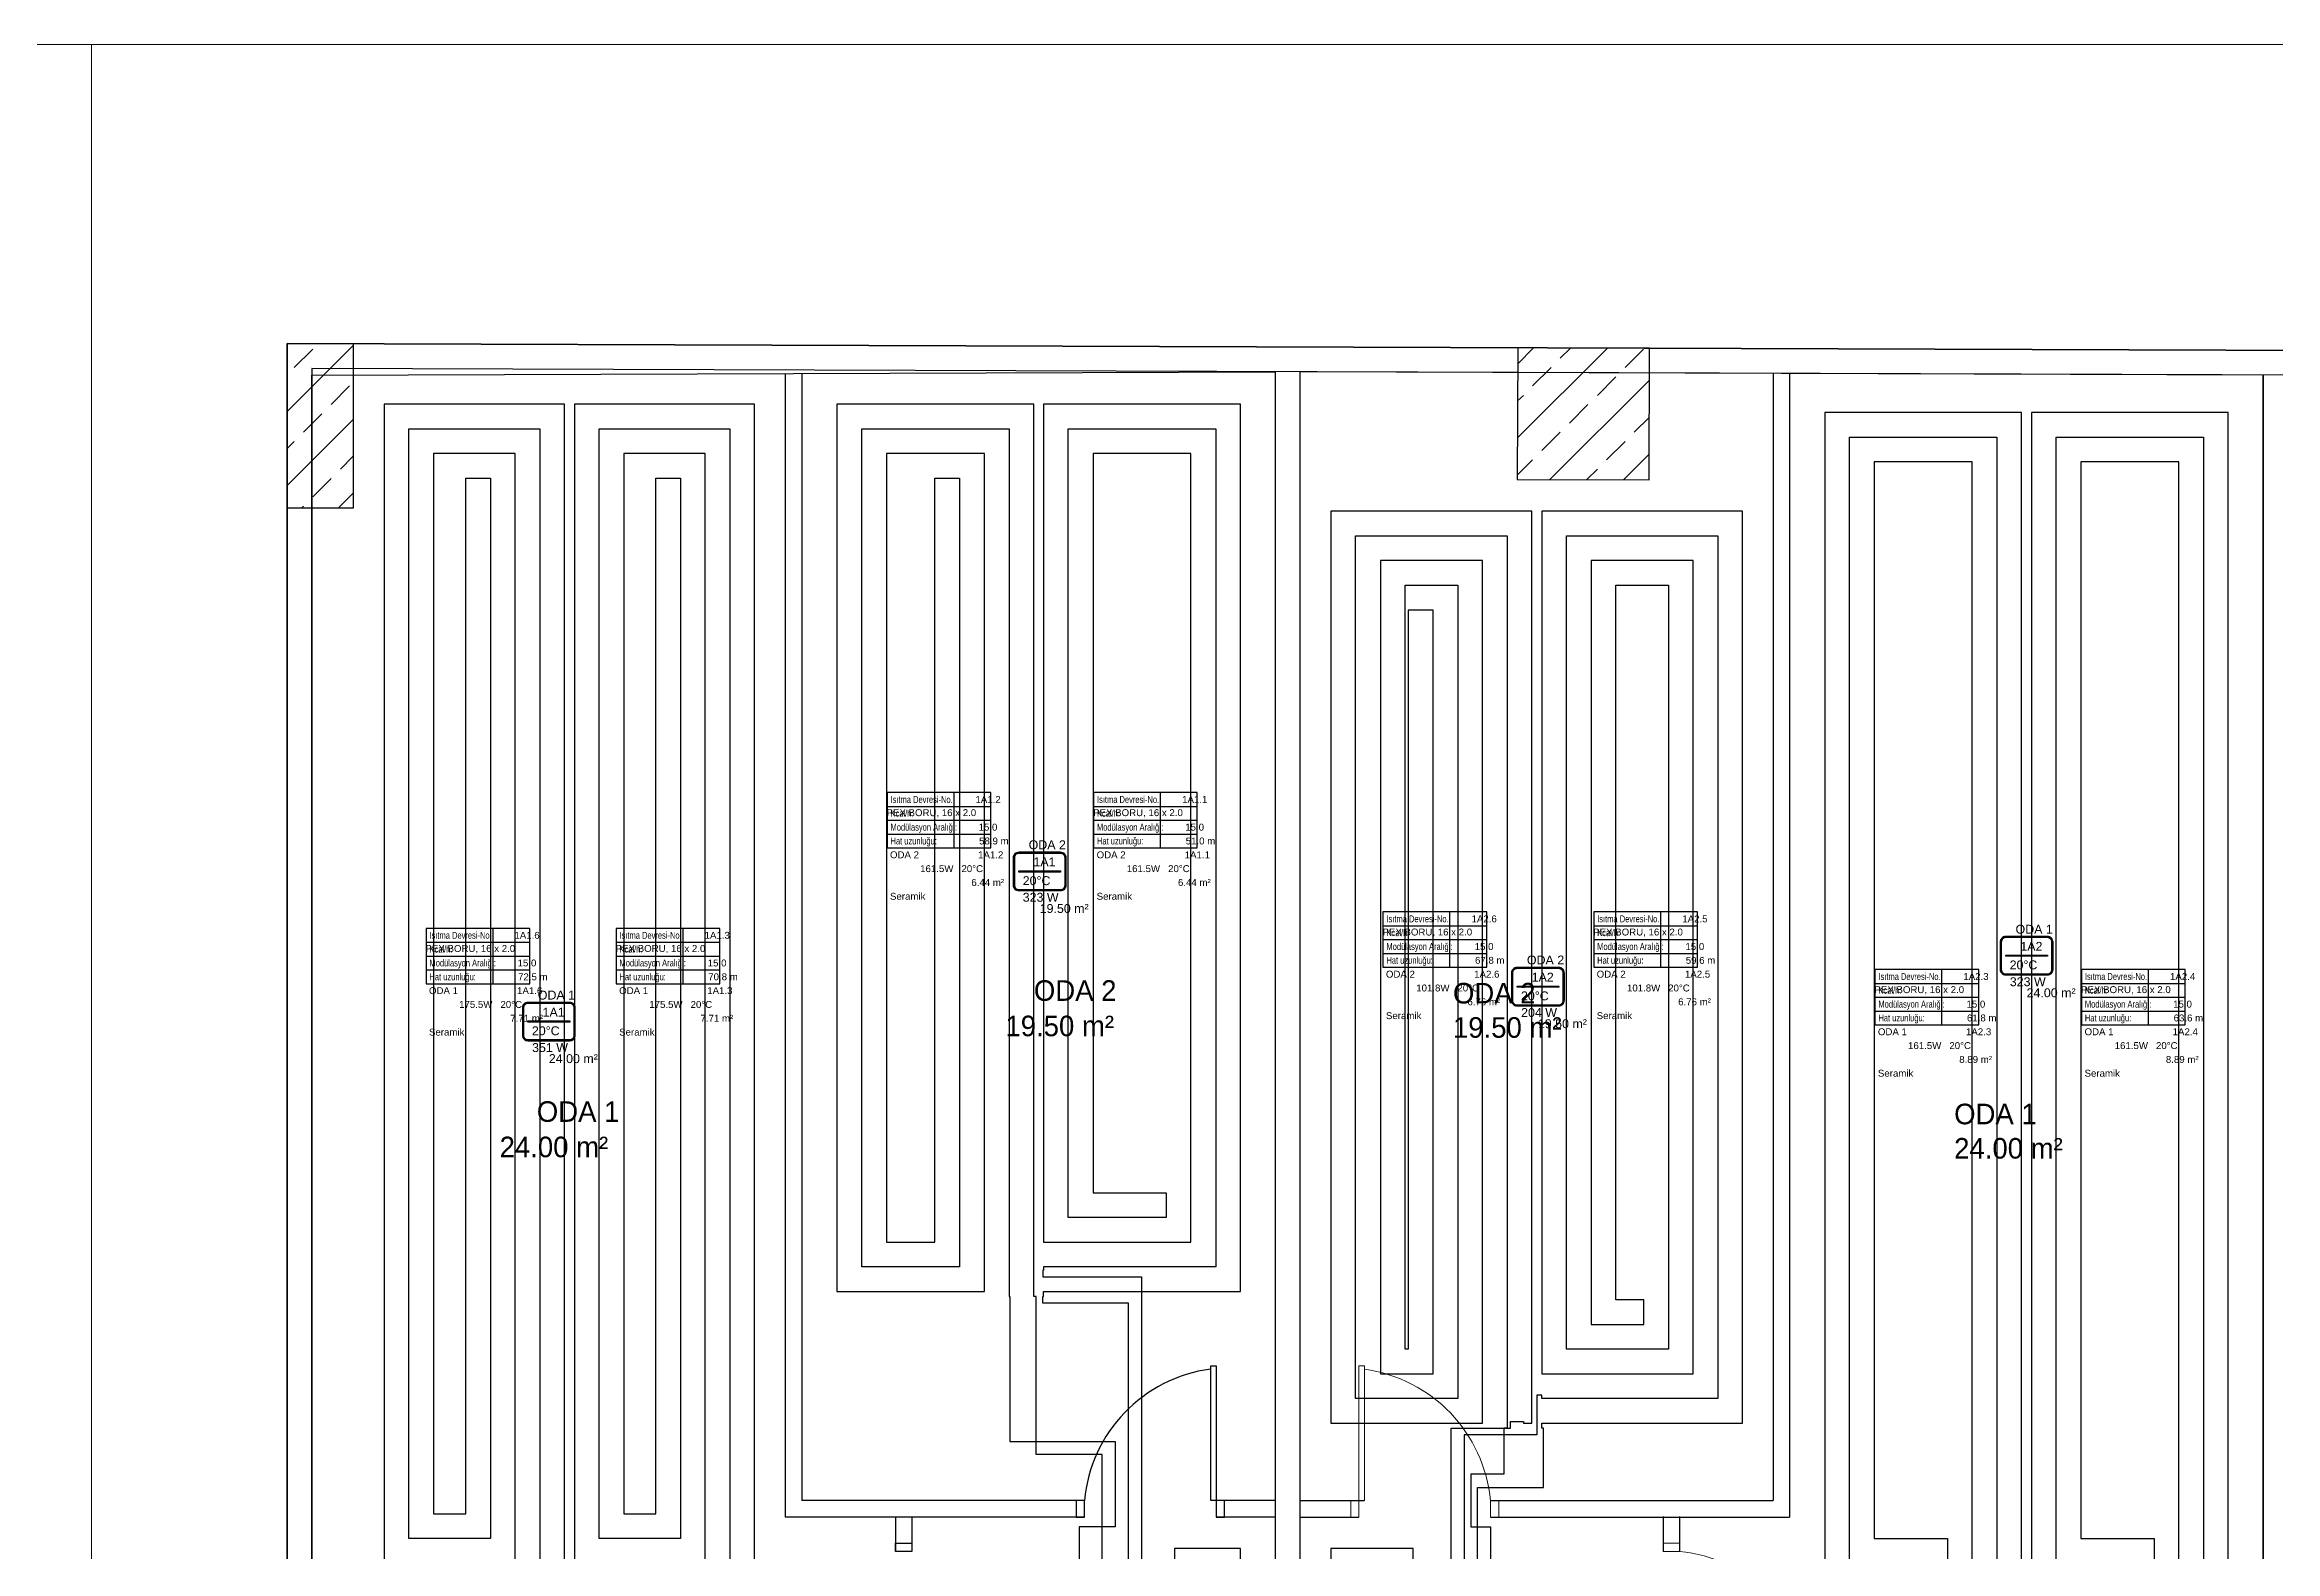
# Model space of a CAD drawing. Header units: centimetres. Extents: x 247996 to 315152, y -468471 to -440326.
# Drawn here: x 284849 to 286204, y -441242 to -440327 of the extents above; entities that cross this region are included whole.
import ezdxf
from ezdxf.enums import TextEntityAlignment as Align

# ---------------------------------------------------------------- set-up
doc = ezdxf.new("R2010")
doc.units = ezdxf.units.CM
doc.layers.add('SCOTT-ANTED', color=144, linetype='Continuous', lineweight=0)
doc.layers.add('SCOTT-M_Kapi_Kesit', color=171, linetype='Continuous', lineweight=20)
for name, color, linetype in [('SCOTT-MKDU0', 50, 'Continuous'), ('SCOTT-MTY-ISIKAYBIMAHAL', 2, 'Continuous'), ('SCOTT-MTY-PEX-BORU', 1, 'Continuous'), ('SCOTT-MTY-RADYATÖR', 2, 'Continuous')]:
    doc.layers.add(name, color=color, linetype=linetype)
doc.styles.add('MtXpl_Comic_Sans_MS', font='comic.ttf')
doc.styles.add('MTYCAPLT', font='arial.ttf')

# ---------------------------------------------------------------- blocks, each defined once
blk = doc.blocks.new('MTY-ETIKET')
at = {"layer": 'SCOTT-MTY-RADYATÖR'}
for p, q in [((2.69, 0), (2.69, 8)), ((-7, 6), (8, 6)), ((-7, 4), (8, 4)), ((-7, 2), (8, 2))]:
    blk.add_line(p, q, dxfattribs=at)
blk.add_lwpolyline([(8, 0), (8, 8), (-7, 8), (-7, 0)], close=True, dxfattribs=at)
at = {"layer": 'SCOTT-MTY-RADYATÖR', "style": 'MTYCAPLT', "width": 0.65}
for s, p in [('Isıtma Devresi-No.:', (-6.5, 7)), ('Kcal/h:', (-6.5, 5)), ('Modülasyon Aralığı:', (-6.5, 3)), ('Hat uzunluğu:', (-6.5, 1))]:
    blk.add_text(s, height=1, rotation=360, dxfattribs=at).set_placement(p, align=Align.MIDDLE_LEFT)
for tag, p in [('NO1_001', (5.8, 6.5)), ('AR_001', (6.25, 2.5)), ('UZ_001', (6.31, 0.51))]:
    blk.add_attdef(tag, p, '', height=1, rotation=360, dxfattribs=at)
at = {"layer": 'SCOTT-MTY-RADYATÖR', "color": 2, "style": 'MTYCAPLT', "width": 0.65}
for tag, p in [('BORU_001', (-7.07, 4.59)), ('YER_001', (2.9, 4.5))]:
    blk.add_attdef(tag, p, '', height=1, dxfattribs=at)
blk = doc.blocks.new('MTY-RADYATOR MAHAL')
at = {"layer": 'SCOTT-MTY-ISIKAYBIMAHAL', "color": 2}
for points in [[(-35.7, 18.4), (-35.7, -18.4, 0.414214), (-28.2, -25.9), (28.2, -25.9, 0.414214), (35.7, -18.4), (35.7, 18.4, 0.414214), (28.2, 25.9), (-28.2, 25.9, 0.414214)], [(-34.2, 18.4), (-34.2, -18.4, 0.414214), (-28.2, -24.4), (28.2, -24.4, 0.414214), (34.2, -18.4), (34.2, 18.4, 0.414214), (28.2, 24.4), (-28.2, 24.4, 0.414214)]]:
    blk.add_lwpolyline(points, format="xyb", close=True, dxfattribs=at)
at = {"layer": 'SCOTT-MTY-ISIKAYBIMAHAL', "color": 4}
for points in [[(-35.2, 18.4), (-35.2, -18.4, 0.414214), (-28.2, -25.4), (28.2, -25.4, 0.414214), (35.2, -18.4), (35.2, 18.4, 0.414214), (28.2, 25.4), (-28.2, 25.4, 0.414214)], [(-34.7, 18.4), (-34.7, -18.4, 0.414214), (-28.2, -24.9), (28.2, -24.9, 0.414214), (34.7, -18.4), (34.7, 18.4, 0.414214), (28.2, 24.9), (-28.2, 24.9, 0.414214)]]:
    blk.add_lwpolyline(points, format="xyb", close=True, dxfattribs=at)
at = {"layer": 'SCOTT-MTY-ISIKAYBIMAHAL', "color": 2}
blk.add_lwpolyline([(-28.2, 0.8), (28.2, 0.8), (28.2, -0.8), (-28.2, -0.8)], close=True, dxfattribs=at)
at = {"layer": 'SCOTT-MTY-ISIKAYBIMAHAL', "color": 1, "style": 'MTYCAPLT', "width": 0.65}
for tag, p in [('MAHAL_001', (-14.9, 29.8)), ('NO_001', (-8.3, 6.7))]:
    blk.add_attdef(tag, p, '', height=12, rotation=360, dxfattribs=at)
at = {"layer": 'SCOTT-MTY-ISIKAYBIMAHAL', "color": 4, "style": 'MTYCAPLT', "width": 0.65}
for tag, p in [('DERECE_001', (-22.8, -18.5)), ('ISIKAYBI_001', (-22.7, -41.1))]:
    blk.add_attdef(tag, p, '', height=12, rotation=360, dxfattribs=at)
blk.add_attdef('ALAN', text='', height=12, rotation=360, dxfattribs=at).set_placement((0, -50), align=Align.MIDDLE_LEFT)
blk = doc.blocks.new('asudhsaudhsa')
at = {"layer": 'SCOTT-M_Kapi_Kesit'}
for points in [[(526319.1, 4501829.3), (526319.1, 4501834.3), (526329.1, 4501834.3), (526329.1, 4501829.3), (526319.1, 4501829.3)], [(526319.1, 4501744.3), (526319.1, 4501749.3), (526329.1, 4501749.3), (526329.1, 4501744.3), (526319.1, 4501744.3)]]:
    blk.add_lwpolyline(points, dxfattribs=at)
blk.add_lwpolyline([(526329.1, 4501829.3), (526329.1, 4501826), (526410.9, 4501826), (526410.9, 4501829.3)], close=True, dxfattribs=at)
blk.add_arc((526320.8, 4501837.9), 88.9, 275.3081, 352.3253, dxfattribs=at)

msp = doc.modelspace()

# ---------------------------------------------------------------- linework, layer by layer
at = {"layer": 'SCOTT-ANTED'}
for p, q in [((315151.7, -440326.5), (278382, -440326.5)), ((284877.3, -440326.5), (284877.3, -447826.5))]:
    msp.add_line(p, q, dxfattribs=at)
at = {"layer": 'SCOTT-MKDU0', "color": 8, "ltscale": 0.03}
for p, q in [((286812.9, -440514.4), (284996.1, -440508.2)), ((284996.1, -440508.2), (284996.1, -443082.1)), ((284996.1, -440508.2), (286812.9, -440514.4)), ((284996.1, -443082.1), (284996.1, -440508.2)), ((284996.2, -440508.2), (285036.2, -440508.2)), ((284996.2, -440608.2), (284996.2, -440508.2)), ((284996.2, -440549.3), (285036.2, -440509.3)), ((285000.4, -440522.7), (285011.6, -440511.5)), ((285036.2, -440508.2), (285036.2, -440608.2)), ((285743.5, -440510.8), (285743.2, -440590.8)), ((285743.3, -440565.5), (285797.9, -440511)), ((285743.5, -440520.5), (285753.1, -440510.8)), ((285823.5, -440511), (285743.5, -440510.8)), ((285769.3, -440517.1), (285775.5, -440510.9)), ((285808.6, -440522.7), (285819.8, -440511.5)), ((285823.2, -440591), (285823.5, -440511)), ((286798.1, -440529.3), (285011.1, -440523.2)), ((285011.1, -440523.2), (285011.1, -443082.1)), ((285011.1, -440527.3), (285596.1, -440525.3)), ((285298.6, -440526.3), (285298.6, -441221)), ((285308.6, -440526.3), (285308.6, -441211)), ((285596.1, -440525.2), (285596.1, -441742.1)), ((285596.1, -440525.3), (285596.1, -441742.1)), ((285596.1, -440525.3), (285596.1, -441727.1)), ((285611.1, -440525.2), (285611.1, -441742.1)), ((285611.1, -440525.3), (285611.1, -441742.1)), ((286196.1, -440527.3), (285611.1, -440525.3)), ((285611.1, -440525.3), (285611.1, -441727.1)), ((285752.5, -440533.9), (285763.7, -440522.7)), ((285898.6, -440526.3), (285898.6, -441211)), ((285908.6, -440526.3), (285908.6, -441221)), ((284996.1, -440527.3), (284996.1, -441742.1)), ((285011.1, -440527.3), (285011.1, -441742.1)), ((285011.1, -441727.1), (285011.1, -440527.3)), ((285022.8, -440545.2), (285034, -440533.9)), ((285743.4, -440543), (285746.9, -440539.6)), ((285762.9, -440590.8), (285823.4, -440530.3)), ((285791.8, -440539.6), (285803, -440528.3)), ((286196.1, -440527.3), (286196.1, -441742.1)), ((286196.1, -440527.3), (286196.1, -441742.1)), ((286196.1, -441727.1), (286196.1, -440527.3)), ((285006, -440562), (285017.2, -440550.8)), ((285774.9, -440556.4), (285786.1, -440545.2)), ((285814.2, -440562), (285823.4, -440552.9)), ((284996.2, -440594.2), (285036.2, -440554.2)), ((284996.2, -440571.7), (285000.4, -440567.6)), ((285758.1, -440573.2), (285769.3, -440562)), ((285797.4, -440578.8), (285808.6, -440567.6)), ((285028.4, -440584.5), (285036.2, -440576.6)), ((285743.2, -440588.1), (285752.5, -440578.8)), ((285807.7, -440591), (285823.3, -440575.4)), ((285011.6, -440601.3), (285022.8, -440590.1)), ((285743.2, -440590.8), (285823.2, -440591)), ((285785.3, -440590.9), (285791.8, -440584.5)), ((285036.2, -440608.2), (284996.2, -440608.2)), ((285004.7, -440608.2), (285006, -440606.9)), ((285027.1, -440608.2), (285036.2, -440599.1)), ((285480.3, -441211), (285308.6, -441211)), ((285596.1, -441211), (285557, -441211)), ((285611.1, -441211), (285650.2, -441211)), ((285726.9, -441211), (285898.6, -441211)), ((285480.3, -441221), (285298.6, -441221)), ((285480.3, -441221), (285298.6, -441221)), ((285365.5, -441220.7), (285365.5, -441241.8)), ((285375.5, -441220.7), (285375.5, -441241.8)), ((285596.1, -441221), (285560.3, -441221)), ((285596.1, -441221), (285560.3, -441221)), ((285611.1, -441221), (285646.9, -441221)), ((285611.1, -441221), (285646.9, -441221)), ((285726.9, -441221), (285908.6, -441221)), ((285726.9, -441221), (285908.6, -441221)), ((285831.7, -441220.7), (285831.7, -441241.8)), ((285841.7, -441220.7), (285841.7, -441241.8))]:
    msp.add_line(p, q, dxfattribs=at)
msp.add_lwpolyline([(285560.3, -441211), (285557, -441211), (285557, -441129.1), (285560.3, -441129.1)], close=True, dxfattribs=at)
for points in [[(285475.3, -441221), (285480.3, -441221), (285480.3, -441211), (285475.3, -441211), (285475.3, -441221)], [(285560.3, -441221), (285565.3, -441221), (285565.3, -441211), (285560.3, -441211), (285560.3, -441221)], [(285375.5, -441236.8), (285375.5, -441241.8), (285365.5, -441241.8), (285365.5, -441236.8), (285375.5, -441236.8)]]:
    msp.add_lwpolyline(points, dxfattribs=at)
msp.add_arc((285568.8, -441219.2), 88.9, 97.6747, 174.6919, dxfattribs=at)
at = {"layer": 'SCOTT-MTY-PEX-BORU'}
for points in [[(285164.5, -441249), (285164.5, -440545), (285055, -440545), (285055, -441249)], [(285280, -441249), (285280, -440545), (285170.5, -440545), (285170.5, -441249)], [(285491, -441695), (285491, -441183), (285451, -441183), (285451, -441087), (285449.5, -441087), (285449.5, -441084), (285449.5, -440545), (285330, -440545), (285330, -441084), (285419.5, -441084), (285419.5, -440575), (285360, -440575), (285360, -441054), (285389.5, -441054), (285389.5, -440590), (285404.5, -440590), (285404.5, -441069), (285345, -441069), (285345, -440560), (285434.5, -440560), (285434.5, -441084), (285434.5, -441087), (285435, -441087), (285435, -441175), (285499, -441175), (285499, -441227), (285477, -441227), (285477, -441707)], [(285507, -441695), (285507, -441091), (285455, -441091), (285455, -441087), (285455.5, -441087), (285455.5, -441084), (285575, -441084), (285575, -440545), (285455.5, -440545), (285455.5, -441054), (285545, -441054), (285545, -440575), (285485.5, -440575), (285485.5, -441024), (285530, -441024), (285530, -441039), (285470.5, -441039), (285470.5, -440560), (285560, -440560), (285560, -441069), (285455.5, -441069), (285455.5, -441071), (285455, -441071), (285455, -441075), (285515, -441075), (285515, -441703)], [(286049.5, -441294), (286049.5, -440550), (285930, -440550), (285930, -441264)], [(286175, -441294), (286175, -440550), (286055.5, -440550), (286055.5, -441264)], [(285134.5, -441249), (285134.5, -440575), (285085, -440575), (285085, -441219), (285104.5, -441219), (285104.5, -440590), (285119.5, -440590), (285119.5, -441234), (285070, -441234), (285070, -440560), (285149.5, -440560), (285149.5, -441249)], [(285250, -441249), (285250, -440575), (285200.5, -440575), (285200.5, -441219), (285220, -441219), (285220, -440590), (285235, -440590), (285235, -441234), (285185.5, -441234), (285185.5, -440560), (285265, -440560), (285265, -441249)], [(285945, -441249), (285945, -440565), (286034.5, -440565), (286034.5, -441279)], [(286070.5, -441249), (286070.5, -440565), (286160, -440565), (286160, -441279)], [(286019.5, -441264), (286019.5, -440580), (285960, -440580), (285960, -441234), (286004.5, -441234), (286004.5, -441249)], [(286145, -441264), (286145, -440580), (286085.5, -440580), (286085.5, -441234), (286130, -441234), (286130, -441249)], [(285703, -441699), (285703, -441167), (285739, -441167), (285739, -441163), (285747, -441163), (285747, -441164), (285752, -441164), (285752, -440610), (285630, -440610), (285630, -441164), (285722, -441164), (285722, -440640), (285660, -440640), (285660, -441134), (285692, -441134), (285692, -440670), (285677, -440670), (285677, -441119), (285675, -441119), (285675, -440655), (285707, -440655), (285707, -441149), (285645, -441149), (285645, -440625), (285737, -440625), (285737, -441164), (285737, -441167), (285735, -441167), (285735, -441195), (285715, -441195), (285715, -441227), (285727, -441227), (285727, -441707)], [(285719, -441695), (285719, -441203), (285759, -441203), (285759, -441167), (285758, -441167), (285758, -441164), (285880, -441164), (285880, -440610), (285758, -440610), (285758, -441134), (285850, -441134), (285850, -440640), (285788, -440640), (285788, -441104), (285820, -441104), (285820, -441089), (285803, -441089), (285803, -440655), (285835, -440655), (285835, -441119), (285773, -441119), (285773, -440625), (285865, -440625), (285865, -441149), (285758, -441149), (285758, -441147), (285755, -441147), (285755, -441171), (285711, -441171), (285711, -441703)], [(285431, -441707), (285431, -441683), (285423, -441683), (285423, -441643), (285535, -441643), (285535, -441620), (285575, -441620), (285575, -441240), (285535, -441240), (285535, -441590), (285560, -441590), (285560, -441605), (285535, -441605), (285531, -441605), (285531, -441603), (285415, -441603), (285415, -441679), (285427, -441679), (285427, -441707)], [(285721, -441707), (285721, -441690), (285684, -441690), (285684, -441703), (285680, -441703), (285680, -441705), (285680, -441240), (285630, -441240), (285630, -441705), (285650, -441705), (285650, -441255), (285665, -441255), (285665, -441705), (285665, -441711), (285663, -441711), (285663, -441715), (285703, -441715), (285703, -441703), (285707, -441703), (285707, -441695), (285717, -441695), (285717, -441707)]]:
    msp.add_lwpolyline(points, dxfattribs=at)

# ---------------------------------------------------------------- block references
at = {"layer": 'SCOTT-MKDU0', "color": 8, "ltscale": 0.03, "rotation": 90.00000000000001}
msp.add_blockref('asudhsaudhsa', (4787476.3, -967540.1), dxfattribs=at)
at = {"layer": 'SCOTT-MKDU0', "color": 8, "ltscale": 0.03, "xscale": -1, "rotation": 180}
msp.add_blockref('asudhsaudhsa', (-240487.3, 4060507.5), dxfattribs=at)
at = {"layer": 'SCOTT-MTY-ISIKAYBIMAHAL'}
ref = msp.add_blockref('MTY-RADYATOR MAHAL', (285453.1, -440828.8), dxfattribs=dict(at, xscale=0.45, yscale=0.45))
ref.add_attrib('DERECE_001', '20%%DC', (285442.8, -440837.1), dxfattribs={"height": 5.4, "rotation": 360, "style": 'MTYCAPLT'})
ref.add_attrib('MAHAL_001', 'ODA 2', (285446.4, -440815.3), dxfattribs={"height": 5.4, "rotation": 360, "style": 'MTYCAPLT'})
ref.add_attrib('ISIKAYBI_001', '323 W', (285442.8, -440847.2), dxfattribs={"height": 5.4, "rotation": 360, "style": 'MTYCAPLT'})
ref.add_attrib('NO_001', '1A1', (285449.3, -440825.7), dxfattribs={"height": 5.4, "rotation": 360, "style": 'MTYCAPLT'})
ref.add_attrib('ALAN', '19.50 m²', (285453.1, -440854), dxfattribs={"height": 5.4, "rotation": 360, "style": 'MTYCAPLT'})
ref = msp.add_blockref('MTY-RADYATOR MAHAL', (286052.5, -440880), dxfattribs=dict(at, xscale=0.45, yscale=0.45))
ref.add_attrib('DERECE_001', '20%%DC', (286042.2, -440888.3), dxfattribs={"height": 5.4, "rotation": 360, "style": 'MTYCAPLT'})
ref.add_attrib('MAHAL_001', 'ODA 1', (286045.8, -440866.6), dxfattribs={"height": 5.4, "rotation": 360, "style": 'MTYCAPLT'})
ref.add_attrib('ISIKAYBI_001', '323 W', (286042.3, -440898.5), dxfattribs={"height": 5.4, "rotation": 360, "style": 'MTYCAPLT'})
ref.add_attrib('NO_001', '1A2', (286048.7, -440877), dxfattribs={"height": 5.4, "rotation": 360, "style": 'MTYCAPLT'})
ref.add_attrib('ALAN', '24.00 m²', (286052.5, -440905.2), dxfattribs={"height": 5.4, "rotation": 360, "style": 'MTYCAPLT'})
ref = msp.add_blockref('MTY-RADYATOR MAHAL', (285755.7, -440898.8), dxfattribs=dict(at, xscale=0.45, yscale=0.45))
ref.add_attrib('DERECE_001', '20%%DC', (285745.4, -440907.1), dxfattribs={"height": 5.4, "rotation": 360, "style": 'MTYCAPLT'})
ref.add_attrib('MAHAL_001', 'ODA 2', (285749, -440885.3), dxfattribs={"height": 5.4, "rotation": 360, "style": 'MTYCAPLT'})
ref.add_attrib('ISIKAYBI_001', '204 W', (285745.5, -440917.2), dxfattribs={"height": 5.4, "rotation": 360, "style": 'MTYCAPLT'})
ref.add_attrib('NO_001', '1A2', (285751.9, -440895.7), dxfattribs={"height": 5.4, "rotation": 360, "style": 'MTYCAPLT'})
ref.add_attrib('ALAN', '19.50 m²', (285755.7, -440924), dxfattribs={"height": 5.4, "rotation": 360, "style": 'MTYCAPLT'})
ref = msp.add_blockref('MTY-RADYATOR MAHAL', (285155, -440920), dxfattribs=dict(at, xscale=0.45, yscale=0.45))
ref.add_attrib('DERECE_001', '20%%DC', (285144.7, -440928.3), dxfattribs={"height": 5.4, "rotation": 360, "style": 'MTYCAPLT'})
ref.add_attrib('MAHAL_001', 'ODA 1', (285148.3, -440906.6), dxfattribs={"height": 5.4, "rotation": 360, "style": 'MTYCAPLT'})
ref.add_attrib('ISIKAYBI_001', '351 W', (285144.8, -440938.5), dxfattribs={"height": 5.4, "rotation": 360, "style": 'MTYCAPLT'})
ref.add_attrib('NO_001', '1A1', (285151.2, -440917), dxfattribs={"height": 5.4, "rotation": 360, "style": 'MTYCAPLT'})
ref.add_attrib('ALAN', '24.00 m²', (285155, -440945.2), dxfattribs={"height": 5.4, "rotation": 360, "style": 'MTYCAPLT'})
at = {"layer": 'SCOTT-MTY-PEX-BORU'}
ref = msp.add_blockref('MTY-ETIKET', (285389.8, -440814.5), dxfattribs=dict(at, xscale=4.2, yscale=4.2))
ref.add_attrib('UZ_001', '58.9 m', (285416.3, -440812.4), dxfattribs={"height": 4.2, "rotation": 360, "style": 'MTYCAPLT'})
ref.add_attrib('AR_001', '15.0', (285416, -440804), dxfattribs={"height": 4.2, "rotation": 360, "style": 'MTYCAPLT'})
ref.add_attrib('NO1_001', '1A1.2', (285414.1, -440787.2), dxfattribs={"height": 4.2, "rotation": 360, "style": 'MTYCAPLT'})
ref.add_attrib('BORU_001', 'PEX BORU, 16 x 2.0', (285360.1, -440795.2), dxfattribs={"height": 4.2, "style": 'MTYCAPLT'})
ref.add_attrib('MAHAL_001', 'ODA 2', (285362.2, -440820.8), dxfattribs={"height": 4.2, "style": 'MTYCAPLT'})
ref.add_attrib('NO_001', '1A1.2', (285415.7, -440820.8), dxfattribs={"height": 4.2, "style": 'MTYCAPLT'})
ref.add_attrib('DERECE_001', '20°C', (285405.6, -440829.2), dxfattribs={"height": 4.2, "style": 'MTYCAPLT'})
ref.add_attrib('KCAL/H:_001', '161.5W', (285380.5, -440829.2), dxfattribs={"height": 4.2, "style": 'MTYCAPLT'})
ref.add_attrib('ALAN_001', '6.44 m²', (285411.6, -440837.6), dxfattribs={"height": 4.2, "style": 'MTYCAPLT'})
ref.add_attrib('MALZEMECINSI_001', 'Seramik', (285362.2, -440846), dxfattribs={"height": 4.2, "style": 'MTYCAPLT'})
ref = msp.add_blockref('MTY-ETIKET', (285515.2, -440814.5), dxfattribs=dict(at, xscale=4.2, yscale=4.2))
ref.add_attrib('UZ_001', '51.0 m', (285541.8, -440812.4), dxfattribs={"height": 4.2, "rotation": 360, "style": 'MTYCAPLT'})
ref.add_attrib('AR_001', '15.0', (285541.5, -440804), dxfattribs={"height": 4.2, "rotation": 360, "style": 'MTYCAPLT'})
ref.add_attrib('NO1_001', '1A1.1', (285539.6, -440787.2), dxfattribs={"height": 4.2, "rotation": 360, "style": 'MTYCAPLT'})
ref.add_attrib('BORU_001', 'PEX BORU, 16 x 2.0', (285485.6, -440795.2), dxfattribs={"height": 4.2, "style": 'MTYCAPLT'})
ref.add_attrib('MAHAL_001', 'ODA 2', (285487.7, -440820.8), dxfattribs={"height": 4.2, "style": 'MTYCAPLT'})
ref.add_attrib('NO_001', '1A1.1', (285541.2, -440820.8), dxfattribs={"height": 4.2, "style": 'MTYCAPLT'})
ref.add_attrib('DERECE_001', '20°C', (285531.1, -440829.2), dxfattribs={"height": 4.2, "style": 'MTYCAPLT'})
ref.add_attrib('KCAL/H:_001', '161.5W', (285506, -440829.2), dxfattribs={"height": 4.2, "style": 'MTYCAPLT'})
ref.add_attrib('ALAN_001', '6.44 m²', (285537.1, -440837.6), dxfattribs={"height": 4.2, "style": 'MTYCAPLT'})
ref.add_attrib('MALZEMECINSI_001', 'Seramik', (285487.7, -440846), dxfattribs={"height": 4.2, "style": 'MTYCAPLT'})
ref = msp.add_blockref('MTY-ETIKET', (285109.8, -440897), dxfattribs=dict(at, xscale=4.2, yscale=4.2))
ref.add_attrib('UZ_001', '72.5 m', (285136.3, -440894.9), dxfattribs={"height": 4.2, "rotation": 360, "style": 'MTYCAPLT'})
ref.add_attrib('AR_001', '15.0', (285136, -440886.5), dxfattribs={"height": 4.2, "rotation": 360, "style": 'MTYCAPLT'})
ref.add_attrib('NO1_001', '1A1.6', (285134.1, -440869.7), dxfattribs={"height": 4.2, "rotation": 360, "style": 'MTYCAPLT'})
ref.add_attrib('BORU_001', 'PEX BORU, 16 x 2.0', (285080.1, -440877.7), dxfattribs={"height": 4.2, "style": 'MTYCAPLT'})
ref.add_attrib('MAHAL_001', 'ODA 1', (285082.2, -440903.3), dxfattribs={"height": 4.2, "style": 'MTYCAPLT'})
ref.add_attrib('NO_001', '1A1.6', (285135.7, -440903.3), dxfattribs={"height": 4.2, "style": 'MTYCAPLT'})
ref.add_attrib('DERECE_001', '20°C', (285125.6, -440911.7), dxfattribs={"height": 4.2, "style": 'MTYCAPLT'})
ref.add_attrib('KCAL/H:_001', '175.5W', (285100.5, -440911.7), dxfattribs={"height": 4.2, "style": 'MTYCAPLT'})
ref.add_attrib('ALAN_001', '7.71 m²', (285131.6, -440920.1), dxfattribs={"height": 4.2, "style": 'MTYCAPLT'})
ref.add_attrib('MALZEMECINSI_001', 'Seramik', (285082.2, -440928.5), dxfattribs={"height": 4.2, "style": 'MTYCAPLT'})
ref = msp.add_blockref('MTY-ETIKET', (285225.2, -440897), dxfattribs=dict(at, xscale=4.2, yscale=4.2))
ref.add_attrib('UZ_001', '70.8 m', (285251.8, -440894.9), dxfattribs={"height": 4.2, "rotation": 360, "style": 'MTYCAPLT'})
ref.add_attrib('AR_001', '15.0', (285251.5, -440886.5), dxfattribs={"height": 4.2, "rotation": 360, "style": 'MTYCAPLT'})
ref.add_attrib('NO1_001', '1A1.3', (285249.6, -440869.7), dxfattribs={"height": 4.2, "rotation": 360, "style": 'MTYCAPLT'})
ref.add_attrib('BORU_001', 'PEX BORU, 16 x 2.0', (285195.6, -440877.7), dxfattribs={"height": 4.2, "style": 'MTYCAPLT'})
ref.add_attrib('MAHAL_001', 'ODA 1', (285197.7, -440903.3), dxfattribs={"height": 4.2, "style": 'MTYCAPLT'})
ref.add_attrib('NO_001', '1A1.3', (285251.2, -440903.3), dxfattribs={"height": 4.2, "style": 'MTYCAPLT'})
ref.add_attrib('DERECE_001', '20°C', (285241.1, -440911.7), dxfattribs={"height": 4.2, "style": 'MTYCAPLT'})
ref.add_attrib('KCAL/H:_001', '175.5W', (285216, -440911.7), dxfattribs={"height": 4.2, "style": 'MTYCAPLT'})
ref.add_attrib('ALAN_001', '7.71 m²', (285247.1, -440920.1), dxfattribs={"height": 4.2, "style": 'MTYCAPLT'})
ref.add_attrib('MALZEMECINSI_001', 'Seramik', (285197.7, -440928.5), dxfattribs={"height": 4.2, "style": 'MTYCAPLT'})
ref = msp.add_blockref('MTY-ETIKET', (285691, -440887), dxfattribs=dict(at, xscale=4.2, yscale=4.2))
ref.add_attrib('UZ_001', '67.8 m', (285717.5, -440884.9), dxfattribs={"height": 4.2, "rotation": 360, "style": 'MTYCAPLT'})
ref.add_attrib('AR_001', '15.0', (285717.3, -440876.5), dxfattribs={"height": 4.2, "rotation": 360, "style": 'MTYCAPLT'})
ref.add_attrib('NO1_001', '1A2.6', (285715.4, -440859.7), dxfattribs={"height": 4.2, "rotation": 360, "style": 'MTYCAPLT'})
ref.add_attrib('BORU_001', 'PEX BORU, 16 x 2.0', (285661.3, -440867.7), dxfattribs={"height": 4.2, "style": 'MTYCAPLT'})
ref.add_attrib('MAHAL_001', 'ODA 2', (285663.4, -440893.3), dxfattribs={"height": 4.2, "style": 'MTYCAPLT'})
ref.add_attrib('NO_001', '1A2.6', (285717, -440893.3), dxfattribs={"height": 4.2, "style": 'MTYCAPLT'})
ref.add_attrib('DERECE_001', '20°C', (285706.8, -440901.7), dxfattribs={"height": 4.2, "style": 'MTYCAPLT'})
ref.add_attrib('KCAL/H:_001', '101.8W', (285681.8, -440901.7), dxfattribs={"height": 4.2, "style": 'MTYCAPLT'})
ref.add_attrib('ALAN_001', '6.76 m²', (285712.9, -440910.1), dxfattribs={"height": 4.2, "style": 'MTYCAPLT'})
ref.add_attrib('MALZEMECINSI_001', 'Seramik', (285663.4, -440918.5), dxfattribs={"height": 4.2, "style": 'MTYCAPLT'})
ref = msp.add_blockref('MTY-ETIKET', (285819, -440887), dxfattribs=dict(at, xscale=4.2, yscale=4.2))
ref.add_attrib('UZ_001', '59.6 m', (285845.5, -440884.9), dxfattribs={"height": 4.2, "rotation": 360, "style": 'MTYCAPLT'})
ref.add_attrib('AR_001', '15.0', (285845.3, -440876.5), dxfattribs={"height": 4.2, "rotation": 360, "style": 'MTYCAPLT'})
ref.add_attrib('NO1_001', '1A2.5', (285843.4, -440859.7), dxfattribs={"height": 4.2, "rotation": 360, "style": 'MTYCAPLT'})
ref.add_attrib('BORU_001', 'PEX BORU, 16 x 2.0', (285789.3, -440867.7), dxfattribs={"height": 4.2, "style": 'MTYCAPLT'})
ref.add_attrib('MAHAL_001', 'ODA 2', (285791.4, -440893.3), dxfattribs={"height": 4.2, "style": 'MTYCAPLT'})
ref.add_attrib('NO_001', '1A2.5', (285845, -440893.3), dxfattribs={"height": 4.2, "style": 'MTYCAPLT'})
ref.add_attrib('DERECE_001', '20°C', (285834.8, -440901.7), dxfattribs={"height": 4.2, "style": 'MTYCAPLT'})
ref.add_attrib('KCAL/H:_001', '101.8W', (285809.8, -440901.7), dxfattribs={"height": 4.2, "style": 'MTYCAPLT'})
ref.add_attrib('ALAN_001', '6.76 m²', (285840.9, -440910.1), dxfattribs={"height": 4.2, "style": 'MTYCAPLT'})
ref.add_attrib('MALZEMECINSI_001', 'Seramik', (285791.4, -440918.5), dxfattribs={"height": 4.2, "style": 'MTYCAPLT'})
ref = msp.add_blockref('MTY-ETIKET', (285989.8, -440922), dxfattribs=dict(at, xscale=4.2, yscale=4.2))
ref.add_attrib('UZ_001', '61.8 m', (286016.3, -440919.9), dxfattribs={"height": 4.2, "rotation": 360, "style": 'MTYCAPLT'})
ref.add_attrib('AR_001', '15.0', (286016, -440911.5), dxfattribs={"height": 4.2, "rotation": 360, "style": 'MTYCAPLT'})
ref.add_attrib('NO1_001', '1A2.3', (286014.1, -440894.7), dxfattribs={"height": 4.2, "rotation": 360, "style": 'MTYCAPLT'})
ref.add_attrib('BORU_001', 'PEX BORU, 16 x 2.0', (285960.1, -440902.7), dxfattribs={"height": 4.2, "style": 'MTYCAPLT'})
ref.add_attrib('MAHAL_001', 'ODA 1', (285962.2, -440928.3), dxfattribs={"height": 4.2, "style": 'MTYCAPLT'})
ref.add_attrib('NO_001', '1A2.3', (286015.7, -440928.3), dxfattribs={"height": 4.2, "style": 'MTYCAPLT'})
ref.add_attrib('DERECE_001', '20°C', (286005.6, -440936.7), dxfattribs={"height": 4.2, "style": 'MTYCAPLT'})
ref.add_attrib('KCAL/H:_001', '161.5W', (285980.5, -440936.7), dxfattribs={"height": 4.2, "style": 'MTYCAPLT'})
ref.add_attrib('ALAN_001', '8.89 m²', (286011.6, -440945.1), dxfattribs={"height": 4.2, "style": 'MTYCAPLT'})
ref.add_attrib('MALZEMECINSI_001', 'Seramik', (285962.2, -440953.5), dxfattribs={"height": 4.2, "style": 'MTYCAPLT'})
ref = msp.add_blockref('MTY-ETIKET', (286115.2, -440922), dxfattribs=dict(at, xscale=4.2, yscale=4.2))
ref.add_attrib('UZ_001', '63.6 m', (286141.8, -440919.9), dxfattribs={"height": 4.2, "rotation": 360, "style": 'MTYCAPLT'})
ref.add_attrib('AR_001', '15.0', (286141.5, -440911.5), dxfattribs={"height": 4.2, "rotation": 360, "style": 'MTYCAPLT'})
ref.add_attrib('NO1_001', '1A2.4', (286139.6, -440894.7), dxfattribs={"height": 4.2, "rotation": 360, "style": 'MTYCAPLT'})
ref.add_attrib('BORU_001', 'PEX BORU, 16 x 2.0', (286085.6, -440902.7), dxfattribs={"height": 4.2, "style": 'MTYCAPLT'})
ref.add_attrib('MAHAL_001', 'ODA 1', (286087.7, -440928.3), dxfattribs={"height": 4.2, "style": 'MTYCAPLT'})
ref.add_attrib('NO_001', '1A2.4', (286141.2, -440928.3), dxfattribs={"height": 4.2, "style": 'MTYCAPLT'})
ref.add_attrib('DERECE_001', '20°C', (286131.1, -440936.7), dxfattribs={"height": 4.2, "style": 'MTYCAPLT'})
ref.add_attrib('KCAL/H:_001', '161.5W', (286106, -440936.7), dxfattribs={"height": 4.2, "style": 'MTYCAPLT'})
ref.add_attrib('ALAN_001', '8.89 m²', (286137.1, -440945.1), dxfattribs={"height": 4.2, "style": 'MTYCAPLT'})
ref.add_attrib('MALZEMECINSI_001', 'Seramik', (286087.7, -440953.5), dxfattribs={"height": 4.2, "style": 'MTYCAPLT'})

# ---------------------------------------------------------------- texts
at = {"layer": 'SCOTT-MKDU0', "color": 8, "ltscale": 0.03, "style": 'MtXpl_Comic_Sans_MS'}
for s, p in [('ODA 2', (285449.6, -440907.4)), ('19.50 m²', (285432.3, -440928.9)), ('ODA 1', (285147.7, -440980.9)), ('24.00 m²', (285125.1, -441002.4))]:
    msp.add_text(s, height=12.5, dxfattribs=at).set_placement(p)
at = {"layer": 'SCOTT-MKDU0', "color": 8, "ltscale": 0.03, "char_height": 12.5, "attachment_point": 7}
for s, insert in [('{\\fComic Sans MS|b0|i0|c162|p66;ODA 2\\P19.50 m²}', (285704.1, -440930)), ('{\\fComic Sans MS|b0|i0|c162|p66;ODA 1\\P24.00 m²}', (286008.5, -441003.4))]:
    msp.add_mtext_dynamic_manual_height_columns(s, width=374.89, gutter_width=12.5, heights=[0], dxfattribs=dict(at, insert=insert))

doc.saveas('drawing.dxf')
